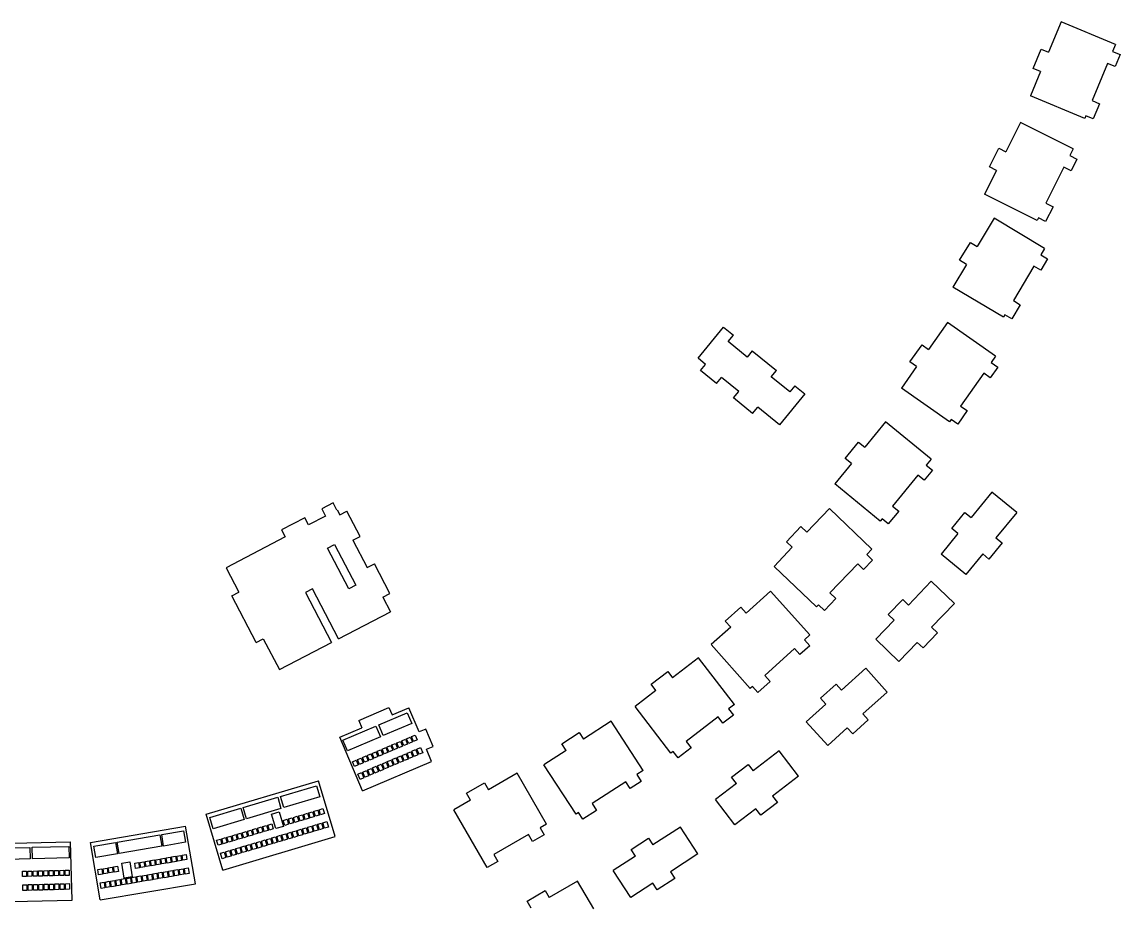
# Model space of a CAD drawing. Extents: x -27280 to 27280, y -16671 to 16671.
# Drawn here: x -10437 to -5505, y -1590 to 2382 of the extents above; entities that cross this region are included whole.
import ezdxf

# ---------------------------------------------------------------- set-up
doc = ezdxf.new("R2010")
doc.units = 0
doc.header["$MEASUREMENT"] = 0
doc.layers.get('0').update_dxf_attribs({"linetype": 'CONTINUOUS'})

msp = doc.modelspace()

# ---------------------------------------------------------------- linework, layer by layer
for p, q in [((-5768.8, 2381.7), (-5825.3, 2245.4)), ((-5525, 2280.4), (-5768.8, 2381.7)), ((-5525, 2280.4), (-5537.9, 2249.3)), ((-5894.6, 2172.4), (-5858.6, 2259.2)), ((-5858.6, 2259.2), (-5825.3, 2245.4)), ((-5537.9, 2249.3), (-5504.6, 2235.5)), ((-5504.6, 2235.5), (-5527.2, 2181.1)), ((-5861.4, 2158.6), (-5894.6, 2172.4)), ((-5560.5, 2194.9), (-5629.6, 2028.3)), ((-5527.2, 2181.1), (-5560.5, 2194.9)), ((-5861.4, 2158.6), (-5906.8, 2049.2)), ((-5663, 1948), (-5906.8, 2049.2)), ((-5629.6, 2028.3), (-5596.4, 2014.5)), ((-5596.4, 2014.5), (-5624.6, 1946.4)), ((-5951, 1930.2), (-6017.3, 1798.5)), ((-5715.1, 1811.7), (-5951, 1930.2)), ((-5657.9, 1960.2), (-5663, 1948)), ((-5624.6, 1946.4), (-5657.9, 1960.2)), ((-6091.6, 1730.6), (-6049.4, 1814.6)), ((-6049.4, 1814.6), (-6017.3, 1798.5)), ((-5715.1, 1811.7), (-5730.3, 1781.6)), ((-5730.3, 1781.6), (-5698.1, 1765.4)), ((-6059.5, 1714.5), (-6091.6, 1730.6)), ((-5756.7, 1728.9), (-5837.7, 1567.8)), ((-5724.6, 1712.7), (-5756.7, 1728.9)), ((-5698.1, 1765.4), (-5724.6, 1712.7)), ((-6059.5, 1714.5), (-6112.7, 1608.6)), ((-5876.8, 1490), (-6112.7, 1608.6)), ((-5805.6, 1551.6), (-5838.7, 1485.7)), ((-5837.7, 1567.8), (-5805.6, 1551.6)), ((-6070.3, 1499.8), (-6146, 1373.2)), ((-5843.7, 1364.4), (-6070.3, 1499.8)), ((-5870.8, 1501.9), (-5876.8, 1490)), ((-5838.7, 1485.7), (-5870.8, 1501.9)), ((-6225.1, 1311), (-6176.9, 1391.7)), ((-6176.9, 1391.7), (-6146, 1373.2)), ((-5843.7, 1364.4), (-5861, 1335.5)), ((-5861, 1335.5), (-5830, 1317)), ((-6194.2, 1292.5), (-6255, 1190.8)), ((-6194.2, 1292.5), (-6225.1, 1311)), ((-5891.2, 1284.8), (-5983.7, 1130)), ((-5860.3, 1266.4), (-5891.2, 1284.8)), ((-5830, 1317), (-5860.3, 1266.4)), ((-6028.4, 1055.4), (-6255, 1190.8)), ((-5952.8, 1111.6), (-5990.6, 1048.3)), ((-5983.7, 1130), (-5952.8, 1111.6)), ((-6021.5, 1066.8), (-6028.4, 1055.4)), ((-5990.6, 1048.3), (-6021.5, 1066.8)), ((-7399.8, 871), (-7285.6, 1010.2)), ((-7285.6, 1010.2), (-7241.4, 974)), ((-6279.8, 1031.6), (-6364.6, 910.9)), ((-6063.7, 879.8), (-6279.8, 1031.6)), ((-7264.3, 946.1), (-7241.4, 974)), ((-7179.6, 876.6), (-7264.3, 946.1)), ((-7156.7, 904.5), (-7179.6, 876.6)), ((-7156.7, 904.5), (-7048.2, 815.5)), ((-6448.1, 854.7), (-6394, 931.6)), ((-6394, 931.6), (-6364.6, 910.9)), ((-7365.8, 843.2), (-7399.8, 871)), ((-7388.6, 815.3), (-7365.8, 843.2)), ((-6418.6, 834), (-6448.1, 854.7)), ((-6063.7, 879.8), (-6083.1, 852.3)), ((-6083.1, 852.3), (-6053.7, 831.6)), ((-7317.4, 756.9), (-7388.6, 815.3)), ((-7071.1, 787.6), (-7048.2, 815.5)), ((-6418.6, 834), (-6486.7, 737)), ((-6117, 804), (-6220.7, 656.4)), ((-6087.5, 783.3), (-6117, 804)), ((-6053.7, 831.6), (-6087.5, 783.3)), ((-7317.4, 756.9), (-7294.6, 784.7)), ((-7217.1, 721.2), (-7294.6, 784.7)), ((-6988.3, 719.7), (-7071.1, 787.6)), ((-6965.5, 747.6), (-6988.3, 719.7)), ((-6965.5, 747.6), (-6920.3, 710.5)), ((-7240, 693.4), (-7217.1, 721.2)), ((-7154.8, 623.5), (-7240, 693.4)), ((-6920.3, 710.5), (-7034.5, 571.3)), ((-6270.7, 585.3), (-6486.7, 737)), ((-7154.8, 623.5), (-7132, 651.3)), ((-7034.5, 571.3), (-7132, 651.3)), ((-6220.7, 656.4), (-6191.2, 635.7)), ((-6263.1, 596.1), (-6270.7, 585.3)), ((-6233.6, 575.4), (-6263.1, 596.1)), ((-6191.2, 635.7), (-6233.6, 575.4)), ((-6557.4, 584.9), (-6651, 470.9)), ((-6353.3, 417.5), (-6557.4, 584.9)), ((-6738.5, 421.1), (-6678.8, 493.7)), ((-6678.8, 493.7), (-6651, 470.9)), ((-6710.6, 398.2), (-6785.8, 306.6)), ((-6710.6, 398.2), (-6738.5, 421.1)), ((-6353.3, 417.5), (-6374.7, 391.5)), ((-6412.1, 345.9), (-6526.5, 206.4)), ((-6384.3, 323), (-6412.1, 345.9)), ((-6346.9, 368.6), (-6384.3, 323)), ((-6374.7, 391.5), (-6346.9, 368.6)), ((-6581.7, 139.2), (-6785.8, 306.6)), ((-6079.7, 269.8), (-6173.3, 155.8)), ((-5968.4, 178.5), (-6079.7, 269.8)), ((-9038.4, 221), (-9090.1, 194.1)), ((-9021.8, 189.1), (-9038.4, 221)), ((-6526.5, 206.4), (-6498.7, 183.6)), ((-9165.7, 154.7), (-9270.4, 100.1)), ((-9149, 122.8), (-9165.7, 154.7)), ((-9073.5, 162.2), (-9149, 122.8)), ((-9090.1, 194.1), (-9073.5, 162.2)), ((-9020.4, 189.8), (-9021.8, 189.1)), ((-9020.4, 189.8), (-9008.8, 167.7)), ((-9008.8, 167.7), (-8976.9, 184.3)), ((-8917.9, 71), (-8976.9, 184.3)), ((-6809.9, 196.3), (-6911.8, 89.7)), ((-6619, 14), (-6809.9, 196.3)), ((-6573.2, 149.5), (-6581.7, 139.2)), ((-6545.4, 126.6), (-6573.2, 149.5)), ((-6498.7, 183.6), (-6545.4, 126.6)), ((-6260.7, 106), (-6201.1, 178.6)), ((-6201.1, 178.6), (-6173.3, 155.8)), ((-5968.4, 178.5), (-6062, 64.5)), ((-9270.4, 100.1), (-9253.7, 68.2)), ((-7002.7, 46.6), (-6937.8, 114.6)), ((-6937.8, 114.6), (-6911.8, 89.7)), ((-6232.9, 83.1), (-6260.7, 106)), ((-9253.7, 68.2), (-9519, -70.1)), ((-8949.8, 54.4), (-8917.9, 71)), ((-8949.8, 54.4), (-8885.6, -68.9)), ((-6232.9, 83.1), (-6308.1, -8.5)), ((-6062, 64.5), (-6034.1, 41.6)), ((-9064.4, 18.4), (-9032.5, 35)), ((-8968.9, -165), (-9064.4, 18.4)), ((-9032.5, 35), (-8937, -148.3)), ((-6976.7, 21.7), (-7058.6, -64)), ((-6976.7, 21.7), (-7002.7, 46.6)), ((-6619, 14), (-6642.3, -10.4)), ((-6034.1, 41.6), (-6093.8, -31)), ((-6616.2, -35.3), (-6657, -77.9)), ((-6642.3, -10.4), (-6616.2, -35.3)), ((-6196.7, -99.8), (-6308.1, -8.5)), ((-6121.6, -8.2), (-6196.7, -99.8)), ((-6093.8, -31), (-6121.6, -8.2)), ((-9519, -70.1), (-9462, -179.4)), ((-8885.6, -68.9), (-8853.6, -52.2)), ((-8784.4, -185.1), (-8853.6, -52.2)), ((-6867.7, -246.3), (-7058.6, -64)), ((-6683, -53), (-6807.6, -183.4)), ((-6657, -77.9), (-6683, -53)), ((-6352.9, -131), (-6454.8, -237.6)), ((-6248.8, -230.5), (-6352.9, -131)), ((-9493.9, -196.1), (-9462, -179.4)), ((-9384.8, -405.6), (-9493.9, -196.1)), ((-9131.1, -165.2), (-9163.1, -181.8)), ((-9163.1, -181.8), (-9046.4, -405.7)), ((-9014.5, -389), (-9131.1, -165.2)), ((-8937, -148.3), (-8968.9, -165)), ((-8816.3, -201.8), (-8784.4, -185.1)), ((-7073.8, -174.9), (-7183.5, -273.5)), ((-6897.4, -371.3), (-7073.8, -174.9)), ((-6807.6, -183.4), (-6781.6, -208.3)), ((-8816.3, -201.8), (-8781.9, -267.8)), ((-6858.5, -236.7), (-6867.7, -246.3)), ((-6832.5, -261.6), (-6858.5, -236.7)), ((-6781.6, -208.3), (-6832.5, -261.6)), ((-6545.8, -280.7), (-6480.9, -212.8)), ((-6480.9, -212.8), (-6454.8, -237.6)), ((-6248.8, -230.5), (-6350.7, -337.1)), ((-9014.5, -389), (-8781.9, -267.8)), ((-7277.5, -309.5), (-7207.6, -246.7)), ((-7207.6, -246.7), (-7183.5, -273.5)), ((-6519.8, -305.6), (-6545.8, -280.7)), ((-7253.4, -336.3), (-7341.6, -415.4)), ((-7253.4, -336.3), (-7277.5, -309.5)), ((-6519.8, -305.6), (-6601.6, -391.3)), ((-6350.7, -337.1), (-6324.7, -362)), ((-9384.8, -405.6), (-9352.9, -388.9)), ((-9352.9, -388.9), (-9280.5, -527.7)), ((-6897.4, -371.3), (-6922.4, -393.9)), ((-6922.4, -393.9), (-6898.4, -420.6)), ((-6497.5, -490.8), (-6601.6, -391.3)), ((-6324.7, -362), (-6389.6, -430)), ((-9280.5, -527.7), (-9046.4, -405.7)), ((-7165.2, -611.9), (-7341.6, -415.4)), ((-6966.3, -433.2), (-7100.5, -553.7)), ((-6942.2, -460), (-6966.3, -433.2)), ((-6898.4, -420.6), (-6942.2, -460)), ((-6415.7, -405.1), (-6497.5, -490.8)), ((-6389.6, -430), (-6415.7, -405.1)), ((-7397.3, -474.2), (-7514.3, -564)), ((-7236.6, -683.7), (-7397.3, -474.2)), ((-7610.8, -592.7), (-7536.2, -535.4)), ((-7536.2, -535.4), (-7514.3, -564)), ((-6646, -521.2), (-6755.7, -619.7)), ((-6549.8, -628.3), (-6646, -521.2)), ((-7076.4, -580.5), (-7131.3, -629.8)), ((-7100.5, -553.7), (-7076.4, -580.5)), ((-7588.9, -621.2), (-7682.9, -693.3)), ((-7588.9, -621.2), (-7610.8, -592.7)), ((-7155.3, -603), (-7165.2, -611.9)), ((-7131.3, -629.8), (-7155.3, -603)), ((-6849.7, -655.8), (-6779.8, -593)), ((-6779.8, -593), (-6755.7, -619.7)), ((-6549.8, -628.3), (-6659.5, -726.9)), ((-7236.6, -683.7), (-7263.3, -704.2)), ((-6825.7, -682.6), (-6913.8, -761.7)), ((-6825.7, -682.6), (-6849.7, -655.8)), ((-8923.4, -755.6), (-8788.1, -698.1)), ((-8834, -775.8), (-8706.2, -721.5)), ((-8788.1, -698.1), (-8774, -731.3)), ((-8774, -731.3), (-8699.1, -699.4)), ((-8706.2, -721.5), (-8685.8, -769.4)), ((-8653.2, -807.3), (-8699.1, -699.4)), ((-7522.3, -902.8), (-7682.9, -693.3)), ((-7241.4, -732.8), (-7288.2, -768.7)), ((-7263.3, -704.2), (-7241.4, -732.8)), ((-6659.5, -726.9), (-6635.5, -753.7)), ((-9009.5, -831.4), (-8909.3, -788.8)), ((-8994.7, -844.1), (-8846.5, -781.1)), ((-8923.4, -755.6), (-8909.3, -788.8)), ((-8846.5, -781.1), (-8826.1, -829)), ((-8813.6, -823.7), (-8834, -775.8)), ((-8685.8, -769.4), (-8813.6, -823.7)), ((-7790, -759.5), (-7913.7, -839.8)), ((-7646.2, -980.9), (-7790, -759.5)), ((-7310.1, -740.1), (-7453.2, -849.9)), ((-7288.2, -768.7), (-7310.1, -740.1)), ((-6817.6, -868.9), (-6913.8, -761.7)), ((-6635.5, -753.7), (-6705.4, -816.5)), ((-8906.9, -1072.8), (-9009.5, -831.4)), ((-8826.1, -829), (-8974.3, -892)), ((-8708.8, -838.1), (-8692.2, -831)), ((-8699.6, -859.6), (-8708.8, -838.1)), ((-8692.2, -831), (-8683, -852.6)), ((-8686.7, -828.7), (-8670.1, -821.6)), ((-8677.5, -850.3), (-8686.7, -828.7)), ((-8670.1, -821.6), (-8660.9, -843.2)), ((-8622.8, -794.4), (-8653.2, -807.3)), ((-8589.5, -872.8), (-8622.8, -794.4)), ((-8012.1, -860.8), (-7933.3, -809.6)), ((-7933.3, -809.6), (-7913.7, -839.8)), ((-6729.5, -789.7), (-6817.6, -868.9)), ((-6705.4, -816.5), (-6729.5, -789.7)), ((-8974.3, -892), (-8994.7, -844.1)), ((-8841.3, -894.4), (-8824.7, -887.3)), ((-8824.7, -887.3), (-8815.6, -908.9)), ((-8819.2, -885), (-8802.6, -878)), ((-8810, -906.6), (-8819.2, -885)), ((-8802.6, -878), (-8793.5, -899.5)), ((-8797.1, -875.6), (-8780.6, -868.6)), ((-8787.9, -897.2), (-8797.1, -875.6)), ((-8780.6, -868.6), (-8771.4, -890.2)), ((-8775, -866.2), (-8758.5, -859.2)), ((-8765.9, -887.8), (-8775, -866.2)), ((-8749.3, -880.8), (-8765.9, -887.8)), ((-8758.5, -859.2), (-8749.3, -880.8)), ((-8752.9, -856.8), (-8736.4, -849.8)), ((-8743.8, -878.4), (-8752.9, -856.8)), ((-8727.2, -871.4), (-8743.8, -878.4)), ((-8736.4, -849.8), (-8727.2, -871.4)), ((-8730.9, -847.4), (-8714.3, -840.4)), ((-8721.7, -869), (-8730.9, -847.4)), ((-8705.1, -862), (-8721.7, -869)), ((-8714.3, -840.4), (-8705.1, -862)), ((-8683, -852.6), (-8699.6, -859.6)), ((-8685, -893.9), (-8668.5, -886.8)), ((-8660.9, -843.2), (-8677.5, -850.3)), ((-8668.5, -886.8), (-8658.5, -910.4)), ((-8663, -884.5), (-8646.4, -877.4)), ((-8652.9, -908.1), (-8663, -884.5)), ((-8646.4, -877.4), (-8636.4, -901)), ((-8619.9, -885.7), (-8589.5, -872.8)), ((-8596.5, -940.8), (-8619.9, -885.7)), ((-7992.5, -891), (-8012.1, -860.8)), ((-7431.3, -878.4), (-7489.8, -923.3)), ((-7453.2, -849.9), (-7431.3, -878.4)), ((-8951.7, -941.3), (-8935.2, -934.3)), ((-8935.2, -934.3), (-8926, -955.9)), ((-8929.6, -931.9), (-8913.1, -924.9)), ((-8920.5, -953.5), (-8929.6, -931.9)), ((-8913.1, -924.9), (-8903.9, -946.5)), ((-8907.6, -922.5), (-8891, -915.5)), ((-8898.4, -944.1), (-8907.6, -922.5)), ((-8891, -915.5), (-8881.8, -937.1)), ((-8885.5, -913.2), (-8868.9, -906.1)), ((-8876.3, -934.7), (-8885.5, -913.2)), ((-8859.7, -927.7), (-8876.3, -934.7)), ((-8868.9, -906.1), (-8859.7, -927.7)), ((-8863.4, -903.8), (-8846.8, -896.7)), ((-8854.2, -925.4), (-8863.4, -903.8)), ((-8837.6, -918.3), (-8854.2, -925.4)), ((-8846.8, -896.7), (-8837.6, -918.3)), ((-8832.1, -916), (-8841.3, -894.4)), ((-8815.6, -908.9), (-8832.1, -916)), ((-8793.5, -899.5), (-8810, -906.6)), ((-8795.5, -940.8), (-8778.9, -933.8)), ((-8771.4, -890.2), (-8787.9, -897.2)), ((-8778.9, -933.8), (-8768.9, -957.3)), ((-8773.4, -931.4), (-8756.8, -924.4)), ((-8763.4, -955), (-8773.4, -931.4)), ((-8756.8, -924.4), (-8746.8, -948)), ((-8751.3, -922), (-8734.7, -915)), ((-8741.3, -945.6), (-8751.3, -922)), ((-8734.7, -915), (-8724.7, -938.6)), ((-8729.2, -912.7), (-8712.7, -905.6)), ((-8719.2, -936.2), (-8729.2, -912.7)), ((-8702.6, -929.2), (-8719.2, -936.2)), ((-8712.7, -905.6), (-8702.6, -929.2)), ((-8707.1, -903.3), (-8690.6, -896.2)), ((-8697.1, -926.8), (-8707.1, -903.3)), ((-8680.5, -919.8), (-8697.1, -926.8)), ((-8690.6, -896.2), (-8680.5, -919.8)), ((-8675, -917.4), (-8685, -893.9)), ((-8658.5, -910.4), (-8675, -917.4)), ((-8636.4, -901), (-8652.9, -908.1)), ((-7992.5, -891), (-8091.9, -955.5)), ((-7511.7, -894.7), (-7522.3, -902.8)), ((-7489.8, -923.3), (-7511.7, -894.7)), ((-7035.9, -892), (-7153, -981.8)), ((-6948.3, -1006.3), (-7035.9, -892)), ((-8942.6, -962.9), (-8951.7, -941.3)), ((-8926, -955.9), (-8942.6, -962.9)), ((-8903.9, -946.5), (-8920.5, -953.5)), ((-8906.9, -1072.8), (-8596.5, -940.8)), ((-8905.9, -987.8), (-8889.4, -980.7)), ((-8881.8, -937.1), (-8898.4, -944.1)), ((-8889.4, -980.7), (-8879.3, -1004.3)), ((-8883.8, -978.4), (-8867.3, -971.3)), ((-8873.8, -1001.9), (-8883.8, -978.4)), ((-8867.3, -971.3), (-8857.2, -994.9)), ((-8861.7, -969), (-8845.2, -961.9)), ((-8851.7, -992.6), (-8861.7, -969)), ((-8835.2, -985.5), (-8851.7, -992.6)), ((-8845.2, -961.9), (-8835.2, -985.5)), ((-8839.7, -959.6), (-8823.1, -952.5)), ((-8829.6, -983.2), (-8839.7, -959.6)), ((-8813.1, -976.1), (-8829.6, -983.2)), ((-8823.1, -952.5), (-8813.1, -976.1)), ((-8817.6, -950.2), (-8801, -943.2)), ((-8807.6, -973.8), (-8817.6, -950.2)), ((-8791, -966.7), (-8807.6, -973.8)), ((-8801, -943.2), (-8791, -966.7)), ((-8785.5, -964.4), (-8795.5, -940.8)), ((-8768.9, -957.3), (-8785.5, -964.4)), ((-8746.8, -948), (-8763.4, -955)), ((-8724.7, -938.6), (-8741.3, -945.6)), ((-7948.1, -1177), (-8091.9, -955.5)), ((-7646.2, -980.9), (-7674.4, -999.3)), ((-7249.5, -1010.4), (-7174.9, -953.2)), ((-7174.9, -953.2), (-7153, -981.8)), ((-9609.1, -1176.8), (-9104.8, -1026.5)), ((-9029.9, -1277.9), (-9104.8, -1026.5)), ((-8928, -997.1), (-8911.4, -990.1)), ((-8918, -1020.7), (-8928, -997.1)), ((-8901.4, -1013.7), (-8918, -1020.7)), ((-8911.4, -990.1), (-8901.4, -1013.7)), ((-8895.9, -1011.3), (-8905.9, -987.8)), ((-8879.3, -1004.3), (-8895.9, -1011.3)), ((-8857.2, -994.9), (-8873.8, -1001.9)), ((-8212.6, -993.2), (-8340.4, -1066.9)), ((-8080.6, -1221.8), (-8212.6, -993.2)), ((-7723.9, -1031.4), (-7875.2, -1129.6)), ((-7704.3, -1061.6), (-7723.9, -1031.4)), ((-7654.8, -1029.5), (-7704.3, -1061.6)), ((-7674.4, -999.3), (-7654.8, -1029.5)), ((-7227.6, -1039), (-7249.5, -1010.4)), ((-6948.3, -1006.3), (-7065.4, -1096)), ((-9275, -1097.5), (-9113, -1049.2)), ((-9113, -1049.2), (-9098.2, -1099.2)), ((-8439.8, -1082.7), (-8358.4, -1035.7)), ((-8421.8, -1113.9), (-8439.8, -1082.7)), ((-8358.4, -1035.7), (-8340.4, -1066.9)), ((-7227.6, -1039), (-7321.6, -1111.1)), ((-9442.3, -1147.3), (-9288, -1101.3)), ((-9288, -1101.3), (-9273.1, -1151.3)), ((-9260.1, -1147.4), (-9275, -1097.5)), ((-9098.2, -1099.2), (-9260.1, -1147.4)), ((-8421.8, -1113.9), (-8496.5, -1157)), ((-7875.2, -1129.6), (-7855.6, -1159.8)), ((-7234, -1225.3), (-7321.6, -1111.1)), ((-7043.4, -1124.6), (-7118, -1181.8)), ((-7065.4, -1096), (-7043.4, -1124.6)), ((-9534.2, -1428.2), (-9609.1, -1176.8)), ((-9592.6, -1192.1), (-9453.1, -1150.6)), ((-9453.1, -1150.6), (-9438.2, -1200.5)), ((-9427.4, -1197.3), (-9442.3, -1147.3)), ((-9273.1, -1151.3), (-9427.4, -1197.3)), ((-9316.1, -1176.7), (-9281.7, -1166.4)), ((-9296.7, -1242), (-9316.1, -1176.7)), ((-9281.7, -1166.4), (-9262.2, -1231.7)), ((-9194.1, -1184.7), (-9176.9, -1179.5)), ((-9176.9, -1179.5), (-9170.2, -1202)), ((-9171.1, -1177.8), (-9153.9, -1172.7)), ((-9164.4, -1200.3), (-9171.1, -1177.8)), ((-9153.9, -1172.7), (-9147.2, -1195.2)), ((-9148.1, -1171), (-9130.9, -1165.8)), ((-9141.4, -1193.5), (-9148.1, -1171)), ((-9130.9, -1165.8), (-9124.2, -1188.3)), ((-9125.1, -1164.1), (-9107.9, -1159)), ((-9118.4, -1186.6), (-9125.1, -1164.1)), ((-9101.2, -1181.5), (-9118.4, -1186.6)), ((-9107.9, -1159), (-9101.2, -1181.5)), ((-9102.1, -1157.3), (-9084.9, -1152.1)), ((-9095.4, -1179.7), (-9102.1, -1157.3)), ((-9078.2, -1174.6), (-9095.4, -1179.7)), ((-9084.9, -1152.1), (-9078.2, -1174.6)), ((-8346.5, -1416.8), (-8496.5, -1157)), ((-7937, -1169.7), (-7948.1, -1177)), ((-7917.4, -1199.9), (-7937, -1169.7)), ((-7855.6, -1159.8), (-7917.4, -1199.9)), ((-7139.9, -1153.2), (-7234, -1225.3)), ((-7118, -1181.8), (-7139.9, -1153.2)), ((-10129.2, -1304), (-9701.7, -1230.8)), ((-9657.4, -1489.4), (-9701.7, -1230.8)), ((-9577.7, -1242.1), (-9592.6, -1192.1)), ((-9438.2, -1200.5), (-9577.7, -1242.1)), ((-9355.1, -1232.7), (-9337.9, -1227.5)), ((-9348.4, -1255.2), (-9355.1, -1232.7)), ((-9337.9, -1227.5), (-9331.2, -1250)), ((-9332.1, -1225.8), (-9314.9, -1220.7)), ((-9325.4, -1248.3), (-9332.1, -1225.8)), ((-9314.9, -1220.7), (-9308.2, -1243.2)), ((-9262.2, -1231.7), (-9296.7, -1242)), ((-9263.1, -1205.2), (-9245.9, -1200.1)), ((-9256.4, -1227.7), (-9263.1, -1205.2)), ((-9239.2, -1222.6), (-9256.4, -1227.7)), ((-9245.9, -1200.1), (-9239.2, -1222.6)), ((-9240.1, -1198.4), (-9222.9, -1193.3)), ((-9233.4, -1220.9), (-9240.1, -1198.4)), ((-9216.2, -1215.7), (-9233.4, -1220.9)), ((-9222.9, -1193.3), (-9216.2, -1215.7)), ((-9217.1, -1191.5), (-9199.9, -1186.4)), ((-9210.4, -1214), (-9217.1, -1191.5)), ((-9193.2, -1208.9), (-9210.4, -1214)), ((-9199.9, -1186.4), (-9193.2, -1208.9)), ((-9187.4, -1207.2), (-9194.1, -1184.7)), ((-9170.2, -1202), (-9187.4, -1207.2)), ((-9147.2, -1195.2), (-9164.4, -1200.3)), ((-9153.8, -1236), (-9136.6, -1230.8)), ((-9124.2, -1188.3), (-9141.4, -1193.5)), ((-9136.6, -1230.8), (-9129.3, -1255.4)), ((-9130.8, -1229.1), (-9113.6, -1224)), ((-9123.5, -1253.6), (-9130.8, -1229.1)), ((-9113.6, -1224), (-9106.3, -1248.5)), ((-9107.8, -1222.2), (-9090.6, -1217.1)), ((-9100.5, -1246.8), (-9107.8, -1222.2)), ((-9090.6, -1217.1), (-9083.3, -1241.6)), ((-9084.8, -1215.4), (-9067.6, -1210.2)), ((-9077.5, -1239.9), (-9084.8, -1215.4)), ((-9067.6, -1210.2), (-9060.3, -1234.8)), ((-8080.6, -1221.8), (-8109.8, -1238.6)), ((-10009.1, -1302.8), (-9817.3, -1270)), ((-9817.3, -1270), (-9808.5, -1321.4)), ((-9808.9, -1268.6), (-9710.6, -1251.8)), ((-9800.2, -1320), (-9808.9, -1268.6)), ((-9710.6, -1251.8), (-9701.8, -1303.2)), ((-9534.2, -1428.2), (-9029.9, -1277.9)), ((-9516.1, -1280.7), (-9498.9, -1275.5)), ((-9509.4, -1303.1), (-9516.1, -1280.7)), ((-9498.9, -1275.5), (-9492.2, -1298)), ((-9493.1, -1273.8), (-9475.9, -1268.7)), ((-9486.4, -1296.3), (-9493.1, -1273.8)), ((-9475.9, -1268.7), (-9469.2, -1291.1)), ((-9470.1, -1266.9), (-9452.9, -1261.8)), ((-9463.4, -1289.4), (-9470.1, -1266.9)), ((-9452.9, -1261.8), (-9446.2, -1284.3)), ((-9447.1, -1260.1), (-9429.9, -1254.9)), ((-9440.4, -1282.6), (-9447.1, -1260.1)), ((-9423.2, -1277.4), (-9440.4, -1282.6)), ((-9429.9, -1254.9), (-9423.2, -1277.4)), ((-9424.1, -1253.2), (-9406.9, -1248.1)), ((-9417.4, -1275.7), (-9424.1, -1253.2)), ((-9400.2, -1270.6), (-9417.4, -1275.7)), ((-9406.9, -1248.1), (-9400.2, -1270.6)), ((-9401.1, -1246.4), (-9383.9, -1241.2)), ((-9394.4, -1268.9), (-9401.1, -1246.4)), ((-9377.2, -1263.7), (-9394.4, -1268.9)), ((-9383.9, -1241.2), (-9377.2, -1263.7)), ((-9378.1, -1239.5), (-9360.9, -1234.4)), ((-9371.4, -1262), (-9378.1, -1239.5)), ((-9354.2, -1256.9), (-9371.4, -1262)), ((-9360.9, -1234.4), (-9354.2, -1256.9)), ((-9331.2, -1250), (-9348.4, -1255.2)), ((-9308.2, -1243.2), (-9325.4, -1248.3)), ((-9314.8, -1283.9), (-9297.6, -1278.8)), ((-9297.6, -1278.8), (-9290.3, -1303.3)), ((-9291.8, -1277.1), (-9274.6, -1271.9)), ((-9284.5, -1301.6), (-9291.8, -1277.1)), ((-9274.6, -1271.9), (-9267.3, -1296.5)), ((-9268.8, -1270.2), (-9251.6, -1265.1)), ((-9261.5, -1294.8), (-9268.8, -1270.2)), ((-9251.6, -1265.1), (-9244.3, -1289.6)), ((-9245.8, -1263.4), (-9228.6, -1258.2)), ((-9238.5, -1287.9), (-9245.8, -1263.4)), ((-9228.6, -1258.2), (-9221.3, -1282.8)), ((-9222.8, -1256.5), (-9205.6, -1251.4)), ((-9215.5, -1281.1), (-9222.8, -1256.5)), ((-9198.3, -1275.9), (-9215.5, -1281.1)), ((-9205.6, -1251.4), (-9198.3, -1275.9)), ((-9199.8, -1249.7), (-9182.6, -1244.5)), ((-9192.5, -1274.2), (-9199.8, -1249.7)), ((-9175.3, -1269.1), (-9192.5, -1274.2)), ((-9182.6, -1244.5), (-9175.3, -1269.1)), ((-9176.8, -1242.8), (-9159.6, -1237.7)), ((-9169.5, -1267.4), (-9176.8, -1242.8)), ((-9152.3, -1262.2), (-9169.5, -1267.4)), ((-9159.6, -1237.7), (-9152.3, -1262.2)), ((-9146.5, -1260.5), (-9153.8, -1236)), ((-9129.3, -1255.4), (-9146.5, -1260.5)), ((-9106.3, -1248.5), (-9123.5, -1253.6)), ((-9083.3, -1241.6), (-9100.5, -1246.8)), ((-9060.3, -1234.8), (-9077.5, -1239.9)), ((-8160.9, -1268.1), (-8317, -1358.3)), ((-8142.9, -1299.3), (-8160.9, -1268.1)), ((-8091.8, -1269.8), (-8142.9, -1299.3)), ((-8109.8, -1238.6), (-8091.8, -1269.8)), ((-7478.8, -1234.6), (-7602.5, -1315)), ((-7400.4, -1355.4), (-7478.8, -1234.6)), ((-10930.1, -1318.5), (-10217.8, -1300.6)), ((-10585.8, -1330.7), (-10401.1, -1326)), ((-10401.1, -1326), (-10399.8, -1378.1)), ((-10390, -1325.7), (-10226.4, -1321.6)), ((-10388.7, -1377.9), (-10390, -1325.7)), ((-10226.4, -1321.6), (-10225.1, -1373.7)), ((-10211.2, -1562.8), (-10217.8, -1300.6)), ((-10084.9, -1562.5), (-10129.2, -1304)), ((-10113.9, -1320.8), (-10016.1, -1304)), ((-10105.1, -1372.2), (-10113.9, -1320.8)), ((-10016.1, -1304), (-10007.3, -1355.4)), ((-10000.3, -1354.2), (-10009.1, -1302.8)), ((-9808.5, -1321.4), (-10000.3, -1354.2)), ((-9701.8, -1303.2), (-9800.2, -1320)), ((-9562.1, -1294.4), (-9544.9, -1289.2)), ((-9555.4, -1316.9), (-9562.1, -1294.4)), ((-9538.2, -1311.7), (-9555.4, -1316.9)), ((-9544.9, -1289.2), (-9538.2, -1311.7)), ((-9539.1, -1287.5), (-9521.9, -1282.4)), ((-9532.4, -1310), (-9539.1, -1287.5)), ((-9515.2, -1304.9), (-9532.4, -1310)), ((-9521.9, -1282.4), (-9515.2, -1304.9)), ((-9492.2, -1298), (-9509.4, -1303.1)), ((-9469.2, -1291.1), (-9486.4, -1296.3)), ((-9475.8, -1331.9), (-9458.6, -1326.8)), ((-9446.2, -1284.3), (-9463.4, -1289.4)), ((-9458.6, -1326.8), (-9451.3, -1351.3)), ((-9452.8, -1325.1), (-9435.6, -1319.9)), ((-9445.5, -1349.6), (-9452.8, -1325.1)), ((-9435.6, -1319.9), (-9428.3, -1344.5)), ((-9429.8, -1318.2), (-9412.6, -1313.1)), ((-9422.5, -1342.8), (-9429.8, -1318.2)), ((-9412.6, -1313.1), (-9405.3, -1337.6)), ((-9406.8, -1311.4), (-9389.6, -1306.2)), ((-9399.5, -1335.9), (-9406.8, -1311.4)), ((-9382.3, -1330.8), (-9399.5, -1335.9)), ((-9389.6, -1306.2), (-9382.3, -1330.8)), ((-9383.8, -1304.5), (-9366.6, -1299.4)), ((-9376.5, -1329.1), (-9383.8, -1304.5)), ((-9359.3, -1323.9), (-9376.5, -1329.1)), ((-9366.6, -1299.4), (-9359.3, -1323.9)), ((-9360.8, -1297.7), (-9343.6, -1292.5)), ((-9353.5, -1322.2), (-9360.8, -1297.7)), ((-9336.3, -1317.1), (-9353.5, -1322.2)), ((-9343.6, -1292.5), (-9336.3, -1317.1)), ((-9337.8, -1290.8), (-9320.6, -1285.7)), ((-9330.5, -1315.3), (-9337.8, -1290.8)), ((-9313.3, -1310.2), (-9330.5, -1315.3)), ((-9320.6, -1285.7), (-9313.3, -1310.2)), ((-9307.5, -1308.5), (-9314.8, -1283.9)), ((-9290.3, -1303.3), (-9307.5, -1308.5)), ((-9267.3, -1296.5), (-9284.5, -1301.6)), ((-9244.3, -1289.6), (-9261.5, -1294.8)), ((-9221.3, -1282.8), (-9238.5, -1287.9)), ((-7701, -1336), (-7622.1, -1284.8)), ((-7622.1, -1284.8), (-7602.5, -1315)), ((-10399.8, -1378.1), (-10584.5, -1382.8)), ((-10225.1, -1373.7), (-10388.7, -1377.9)), ((-10007.3, -1355.4), (-10105.1, -1372.2)), ((-9835.7, -1381.4), (-9818, -1378.4)), ((-9818, -1378.4), (-9814, -1401.5)), ((-9812.1, -1377.4), (-9794.3, -1374.3)), ((-9808.1, -1400.5), (-9812.1, -1377.4)), ((-9794.3, -1374.3), (-9790.4, -1397.4)), ((-9788.4, -1373.3), (-9770.7, -1370.3)), ((-9784.4, -1396.4), (-9788.4, -1373.3)), ((-9770.7, -1370.3), (-9766.7, -1393.4)), ((-9764.7, -1369.3), (-9747, -1366.2)), ((-9760.8, -1392.4), (-9764.7, -1369.3)), ((-9747, -1366.2), (-9743, -1389.4)), ((-9741.1, -1365.2), (-9723.3, -1362.2)), ((-9737.1, -1388.3), (-9741.1, -1365.2)), ((-9723.3, -1362.2), (-9719.4, -1385.3)), ((-9717.4, -1361.2), (-9699.7, -1358.1)), ((-9713.5, -1384.3), (-9717.4, -1361.2)), ((-9699.7, -1358.1), (-9695.7, -1381.3)), ((-9544.8, -1352.5), (-9527.6, -1347.4)), ((-9537.5, -1377), (-9544.8, -1352.5)), ((-9520.3, -1371.9), (-9537.5, -1377)), ((-9527.6, -1347.4), (-9520.3, -1371.9)), ((-9521.8, -1345.6), (-9504.6, -1340.5)), ((-9514.5, -1370.2), (-9521.8, -1345.6)), ((-9497.3, -1365), (-9514.5, -1370.2)), ((-9504.6, -1340.5), (-9497.3, -1365)), ((-9498.8, -1338.8), (-9481.6, -1333.6)), ((-9491.5, -1363.3), (-9498.8, -1338.8)), ((-9474.3, -1358.2), (-9491.5, -1363.3)), ((-9481.6, -1333.6), (-9474.3, -1358.2)), ((-9468.5, -1356.5), (-9475.8, -1331.9)), ((-9451.3, -1351.3), (-9468.5, -1356.5)), ((-9428.3, -1344.5), (-9445.5, -1349.6)), ((-9405.3, -1337.6), (-9422.5, -1342.8)), ((-8317, -1358.3), (-8299, -1389.5)), ((-7681.4, -1366.2), (-7780.7, -1430.7)), ((-7681.4, -1366.2), (-7701, -1336)), ((-7400.4, -1355.4), (-7524.1, -1435.7)), ((-10314.6, -1430.6), (-10296.6, -1430.1)), ((-10296.6, -1430.1), (-10296, -1453.6)), ((-10290.6, -1430), (-10272.6, -1429.5)), ((-10290, -1453.4), (-10290.6, -1430)), ((-10272.6, -1429.5), (-10272.1, -1453)), ((-10266.6, -1429.4), (-10248.6, -1428.9)), ((-10266.1, -1452.8), (-10266.6, -1429.4)), ((-10248.6, -1428.9), (-10248.1, -1452.4)), ((-10242.7, -1428.8), (-10224.7, -1428.3)), ((-10242.1, -1452.2), (-10242.7, -1428.8)), ((-10224.7, -1428.3), (-10224.1, -1451.8)), ((-10095.9, -1425.9), (-10078.2, -1422.9)), ((-10092, -1449), (-10095.9, -1425.9)), ((-10078.2, -1422.9), (-10074.2, -1446)), ((-10072.3, -1421.9), (-10054.5, -1418.8)), ((-10068.3, -1445), (-10072.3, -1421.9)), ((-10054.5, -1418.8), (-10050.6, -1442)), ((-10048.6, -1417.8), (-10030.9, -1414.8)), ((-10044.7, -1440.9), (-10048.6, -1417.8)), ((-10030.9, -1414.8), (-10026.9, -1437.9)), ((-10025, -1413.8), (-10007.2, -1410.7)), ((-10021, -1436.9), (-10025, -1413.8)), ((-10007.2, -1410.7), (-10003.3, -1433.9)), ((-9988.2, -1397), (-9952.7, -1390.9)), ((-9976.8, -1464), (-9988.2, -1397)), ((-9952.7, -1390.9), (-9941.3, -1457.9)), ((-9930.3, -1397.6), (-9912.6, -1394.6)), ((-9926.4, -1420.7), (-9930.3, -1397.6)), ((-9908.6, -1417.7), (-9926.4, -1420.7)), ((-9912.6, -1394.6), (-9908.6, -1417.7)), ((-9906.7, -1393.5), (-9888.9, -1390.5)), ((-9902.7, -1416.7), (-9906.7, -1393.5)), ((-9885, -1413.6), (-9902.7, -1416.7)), ((-9888.9, -1390.5), (-9885, -1413.6)), ((-9883, -1389.5), (-9865.3, -1386.5)), ((-9879.1, -1412.6), (-9883, -1389.5)), ((-9861.3, -1409.6), (-9879.1, -1412.6)), ((-9865.3, -1386.5), (-9861.3, -1409.6)), ((-9859.4, -1385.4), (-9841.6, -1382.4)), ((-9855.4, -1408.6), (-9859.4, -1385.4)), ((-9837.7, -1405.5), (-9855.4, -1408.6)), ((-9841.6, -1382.4), (-9837.7, -1405.5)), ((-9831.8, -1404.5), (-9835.7, -1381.4)), ((-9814, -1401.5), (-9831.8, -1404.5)), ((-9790.4, -1397.4), (-9808.1, -1400.5)), ((-9766.7, -1393.4), (-9784.4, -1396.4)), ((-9778.2, -1433.1), (-9760.4, -1430.1)), ((-9743, -1389.4), (-9760.8, -1392.4)), ((-9760.4, -1430.1), (-9756.1, -1455.3)), ((-9754.5, -1429), (-9736.8, -1426)), ((-9750.2, -1454.3), (-9754.5, -1429)), ((-9719.4, -1385.3), (-9737.1, -1388.3)), ((-9736.8, -1426), (-9732.4, -1451.3)), ((-9730.9, -1425), (-9713.1, -1422)), ((-9726.5, -1450.2), (-9730.9, -1425)), ((-9695.7, -1381.3), (-9713.5, -1384.3)), ((-9713.1, -1422), (-9708.8, -1447.2)), ((-9707.2, -1421), (-9689.5, -1417.9)), ((-9702.9, -1446.2), (-9707.2, -1421)), ((-9689.5, -1417.9), (-9685.1, -1443.2)), ((-8299, -1389.5), (-8346.5, -1416.8)), ((-10434.6, -1433.6), (-10416.6, -1433.1)), ((-10434, -1457), (-10434.6, -1433.6)), ((-10416, -1456.6), (-10434, -1457)), ((-10416.6, -1433.1), (-10416, -1456.6)), ((-10410.6, -1433), (-10392.6, -1432.5)), ((-10410, -1456.4), (-10410.6, -1433)), ((-10392, -1456), (-10410, -1456.4)), ((-10392.6, -1432.5), (-10392, -1456)), ((-10386.6, -1432.4), (-10368.6, -1431.9)), ((-10386, -1455.8), (-10386.6, -1432.4)), ((-10368, -1455.4), (-10386, -1455.8)), ((-10368.6, -1431.9), (-10368, -1455.4)), ((-10362.6, -1431.8), (-10344.6, -1431.3)), ((-10362, -1455.2), (-10362.6, -1431.8)), ((-10344, -1454.8), (-10362, -1455.2)), ((-10344.6, -1431.3), (-10344, -1454.8)), ((-10338.6, -1431.2), (-10320.6, -1430.7)), ((-10338, -1454.6), (-10338.6, -1431.2)), ((-10320, -1454.2), (-10338, -1454.6)), ((-10320.6, -1430.7), (-10320, -1454.2)), ((-10314, -1454), (-10314.6, -1430.6)), ((-10296, -1453.6), (-10314, -1454)), ((-10272.1, -1453), (-10290, -1453.4)), ((-10248.1, -1452.4), (-10266.1, -1452.8)), ((-10224.1, -1451.8), (-10242.1, -1452.2)), ((-10074.2, -1446), (-10092, -1449)), ((-10050.6, -1442), (-10068.3, -1445)), ((-10062, -1481.7), (-10044.3, -1478.6)), ((-10026.9, -1437.9), (-10044.7, -1440.9)), ((-10044.3, -1478.6), (-10040, -1503.9)), ((-10038.4, -1477.6), (-10020.6, -1474.6)), ((-10034.1, -1502.9), (-10038.4, -1477.6)), ((-10003.3, -1433.9), (-10021, -1436.9)), ((-10020.6, -1474.6), (-10016.3, -1499.8)), ((-10014.7, -1473.6), (-9997, -1470.5)), ((-10010.4, -1498.8), (-10014.7, -1473.6)), ((-9997, -1470.5), (-9992.7, -1495.8)), ((-9991.1, -1469.5), (-9973.3, -1466.5)), ((-9986.8, -1494.8), (-9991.1, -1469.5)), ((-9941.3, -1457.9), (-9976.8, -1464)), ((-9973.3, -1466.5), (-9969, -1491.7)), ((-9967.4, -1465.5), (-9949.7, -1462.4)), ((-9963.1, -1490.7), (-9967.4, -1465.5)), ((-9949.7, -1462.4), (-9945.4, -1487.7)), ((-9943.8, -1461.4), (-9926, -1458.4)), ((-9939.4, -1486.7), (-9943.8, -1461.4)), ((-9926, -1458.4), (-9921.7, -1483.6)), ((-9920.1, -1457.4), (-9902.4, -1454.3)), ((-9915.8, -1482.6), (-9920.1, -1457.4)), ((-9902.4, -1454.3), (-9898, -1479.6)), ((-9896.4, -1453.3), (-9878.7, -1450.3)), ((-9892.1, -1478.6), (-9896.4, -1453.3)), ((-9874.4, -1475.5), (-9892.1, -1478.6)), ((-9878.7, -1450.3), (-9874.4, -1475.5)), ((-9872.8, -1449.3), (-9855, -1446.2)), ((-9868.5, -1474.5), (-9872.8, -1449.3)), ((-9850.7, -1471.5), (-9868.5, -1474.5)), ((-9855, -1446.2), (-9850.7, -1471.5)), ((-9849.1, -1445.2), (-9831.4, -1442.2)), ((-9844.8, -1470.5), (-9849.1, -1445.2)), ((-9827.1, -1467.4), (-9844.8, -1470.5)), ((-9831.4, -1442.2), (-9827.1, -1467.4)), ((-9825.5, -1441.2), (-9807.7, -1438.2)), ((-9821.2, -1466.4), (-9825.5, -1441.2)), ((-9803.4, -1463.4), (-9821.2, -1466.4)), ((-9807.7, -1438.2), (-9803.4, -1463.4)), ((-9801.8, -1437.1), (-9784.1, -1434.1)), ((-9797.5, -1462.4), (-9801.8, -1437.1)), ((-9779.8, -1459.4), (-9797.5, -1462.4)), ((-9784.1, -1434.1), (-9779.8, -1459.4)), ((-9773.8, -1458.3), (-9778.2, -1433.1)), ((-9756.1, -1455.3), (-9773.8, -1458.3)), ((-9732.4, -1451.3), (-9750.2, -1454.3)), ((-9708.8, -1447.2), (-9726.5, -1450.2)), ((-9685.1, -1443.2), (-9702.9, -1446.2)), ((-7940.7, -1477.9), (-8068.4, -1551.6)), ((-7868.7, -1602.6), (-7940.7, -1477.9)), ((-7702.3, -1551.5), (-7780.7, -1430.7)), ((-7504.5, -1465.9), (-7583.3, -1517.1)), ((-7524.1, -1435.7), (-7504.5, -1465.9)), ((-10433.1, -1494.2), (-10415.1, -1493.8)), ((-10432.4, -1519.8), (-10433.1, -1494.2)), ((-10414.4, -1519.4), (-10432.4, -1519.8)), ((-10415.1, -1493.8), (-10414.4, -1519.4)), ((-10409.1, -1493.6), (-10391.1, -1493.2)), ((-10408.4, -1519.2), (-10409.1, -1493.6)), ((-10390.4, -1518.8), (-10408.4, -1519.2)), ((-10391.1, -1493.2), (-10390.4, -1518.8)), ((-10385.1, -1493), (-10367.1, -1492.6)), ((-10384.4, -1518.6), (-10385.1, -1493)), ((-10366.4, -1518.2), (-10384.4, -1518.6)), ((-10367.1, -1492.6), (-10366.4, -1518.2)), ((-10361.1, -1492.4), (-10343.1, -1492)), ((-10360.4, -1518), (-10361.1, -1492.4)), ((-10342.5, -1517.6), (-10360.4, -1518)), ((-10343.1, -1492), (-10342.5, -1517.6)), ((-10337.1, -1491.8), (-10319.1, -1491.3)), ((-10336.5, -1517.4), (-10337.1, -1491.8)), ((-10318.5, -1517), (-10336.5, -1517.4)), ((-10319.1, -1491.3), (-10318.5, -1517)), ((-10313.1, -1491.2), (-10295.1, -1490.7)), ((-10312.5, -1516.8), (-10313.1, -1491.2)), ((-10294.5, -1516.4), (-10312.5, -1516.8)), ((-10295.1, -1490.7), (-10294.5, -1516.4)), ((-10289.1, -1490.6), (-10271.1, -1490.1)), ((-10288.5, -1516.2), (-10289.1, -1490.6)), ((-10270.5, -1515.7), (-10288.5, -1516.2)), ((-10271.1, -1490.1), (-10270.5, -1515.7)), ((-10265.1, -1490), (-10247.1, -1489.5)), ((-10264.5, -1515.6), (-10265.1, -1490)), ((-10246.5, -1515.1), (-10264.5, -1515.6)), ((-10247.1, -1489.5), (-10246.5, -1515.1)), ((-10241.1, -1489.4), (-10223.1, -1488.9)), ((-10240.5, -1515), (-10241.1, -1489.4)), ((-10222.5, -1514.5), (-10240.5, -1515)), ((-10223.1, -1488.9), (-10222.5, -1514.5)), ((-10085.7, -1485.7), (-10068, -1482.7)), ((-10081.4, -1511), (-10085.7, -1485.7)), ((-10084.9, -1562.5), (-9657.4, -1489.4)), ((-10063.6, -1507.9), (-10081.4, -1511)), ((-10068, -1482.7), (-10063.6, -1507.9)), ((-10057.7, -1506.9), (-10062, -1481.7)), ((-10040, -1503.9), (-10057.7, -1506.9)), ((-10016.3, -1499.8), (-10034.1, -1502.9)), ((-9992.7, -1495.8), (-10010.4, -1498.8)), ((-9969, -1491.7), (-9986.8, -1494.8)), ((-9945.4, -1487.7), (-9963.1, -1490.7)), ((-9921.7, -1483.6), (-9939.4, -1486.7)), ((-9898, -1479.6), (-9915.8, -1482.6)), ((-8167.8, -1567.4), (-8086.4, -1520.4)), ((-8086.4, -1520.4), (-8068.4, -1551.6)), ((-7602.9, -1486.9), (-7702.3, -1551.5)), ((-7583.3, -1517.1), (-7602.9, -1486.9)), ((-10923.5, -1580.7), (-10211.2, -1562.8)), ((-8149.8, -1598.6), (-8167.8, -1567.4))]:
    msp.add_line(p, q)

doc.saveas('drawing.dxf')
